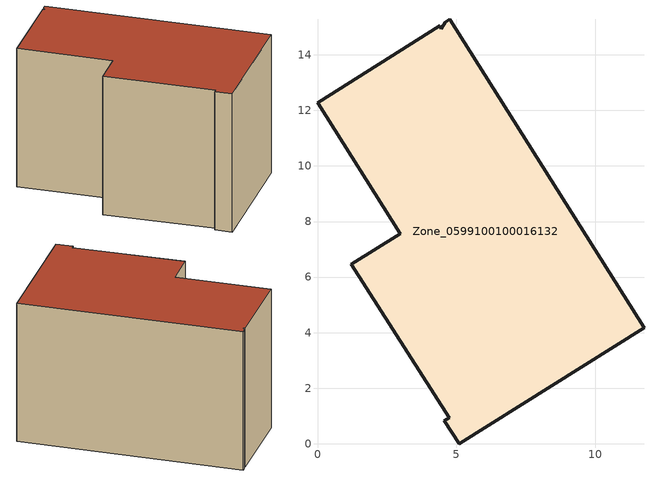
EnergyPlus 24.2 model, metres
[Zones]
Zone_0599100100016132
 floor ground (C_G): 11.75,4.18 5.1,0 4.57,0.84 4.74,0.95 1.21,6.46 2.97,7.57 0,12.28 4.39,15.05 4.46,14.94 4.59,15.18 4.76,15.28 z0
 wall outside (C_F): 0,12.28 2.97,7.57 1.21,6.46 4.74,0.95 4.57,0.84 5.1,0 11.75,4.18 4.76,15.28 4.59,15.18 4.46,14.94 4.39,15.05 0,12.28 z0:8.56
 roof outside (C_R): 4.76,15.28 4.59,15.18 4.46,14.94 4.39,15.05 0,12.28 2.97,7.57 1.21,6.46 4.74,0.95 4.57,0.84 5.1,0 11.75,4.18 z8.56
[BUILDING]
Pand.0599100100016132: North Axis=0; Terrain=City; Loads Convergence Tolerance Value=0.04; Temperature Convergence Tolerance Value=0.4; Solar Distribution=FullExterior; Maximum Number of Warmup Days=25; Minimum Number of Warmup Days=1
[Site:Location]
Rotterdam.The.Hague.AP_ZH_NLD Design_Conditions: Latitude=51.96; Longitude=4.45; Time Zone=1; Elevation=-4.5
[SITE:GROUNDTEMPERATURE:BUILDINGSURFACE]
18, 18, 18, 18, 18, 18, 18, 18, 18, 18, 18, 18
[MATERIAL] Thermal Absorptance=0.9; Solar Absorptance=0.7; Visible Absorptance=0.7
Name | Roughness | Thickness | Conductivity | Density | Specific Heat
G.TI.2015-2018 | MediumSmooth | 0.15 | 0.0428571 | 540 | 1210
F.TI.2015-2018 | Rough | 0.3 | 0.0666667 | 1920 | 840
R.TI.2015-2018 | MediumRough | 0.2 | 0.0333333 | 1500 | 1000
[CONSTRUCTION]
C_G: G.TI.2015-2018
C_F: F.TI.2015-2018
C_R: R.TI.2015-2018
[ZONE]
Zone_0599100100016132: Type=1; Multiplier=1; Ceiling Height=Autocalculate; Volume=Autocalculate; Floor Area=autocalculate; Part of Total Floor Area=Yes
[ZONEINFILTRATION:DESIGNFLOWRATE]
Infil_Zone_0599100100016132: Zone or ZoneList or Space or SpaceList=Zone_0599100100016132; Schedule=AlwaysOn; Design Flow Rate Calculation Method=Flow/Area; Flow Rate per Floor Area=0.0015; Constant Term Coefficient=1; Temperature Term Coefficient=0; Velocity Term Coefficient=0; Velocity Squared Term Coefficient=0
[HVACTEMPLATE:ZONE:IDEALLOADSAIRSYSTEM]
Zone_0599100100016132: Maximum Heating Supply Air Temperature=50; Minimum Cooling Supply Air Temperature=13; Maximum Heating Supply Air Humidity Ratio=0.0156; Minimum Cooling Supply Air Humidity Ratio=0.0077; Heating Limit=NoLimit; Cooling Limit=NoLimit; Dehumidification Control Type=ConstantSensibleHeatRatio; Cooling Sensible Heat Ratio=0.7; Dehumidification Setpoint=60; Humidification Control Type=None; Humidification Setpoint=30; Outdoor Air Method=None; Outdoor Air Flow Rate per Person=0.00944; Outdoor Air Flow Rate per Zone Floor Area=0; Outdoor Air Flow Rate per Zone=0; Demand Controlled Ventilation Type=None; Outdoor Air Economizer Type=NoEconomizer; Heat Recovery Type=None; Sensible Heat Recovery Effectiveness=0.7; Latent Heat Recovery Effectiveness=0.65
[ZONECONTROL:THERMOSTAT]
ThermostatControl_Zone_0599100100016132: Zone or ZoneList=Zone_0599100100016132; Control Type Schedule=DualSetpointControlType; Control 1=Thermostat_Zone_0599100100016132; Temperature Difference Between Cutout And Setpoint=0
[THERMOSTATSETPOINT:DUALSETPOINT]
Thermostat_Zone_0599100100016132: Heating Setpoint Temperature Schedule=HeatingSetpoint_Zone_0599100100016132; Cooling Setpoint Temperature Schedule=CoolingSetpoint_Zone_0599100100016132
[SCHEDULE:COMPACT]
HeatingSetpoint_Zone_0599100100016132: Through: 12/31, For: AllDays, Until: 24:00, 21
CoolingSetpoint_Zone_0599100100016132: Through: 12/31, For: AllDays, Until: 24:00, 24
DualSetpointControlType: Through: 12/31, For: AllDays, Until: 24:00, 4
AlwaysOn: Through: 12/31, For: AllDays, Until: 24:00, 1
